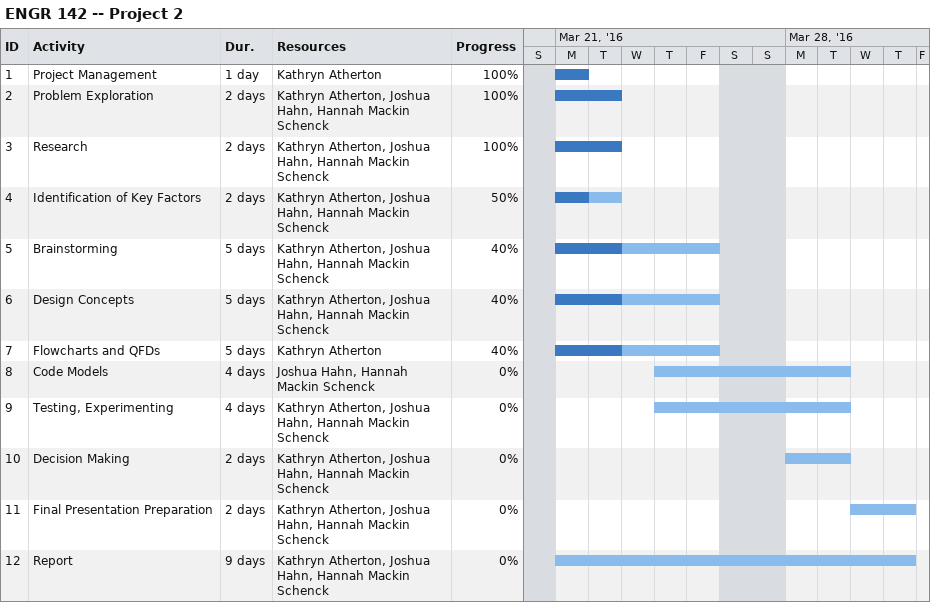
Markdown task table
ENGR 142 -- Project 2

| ID | Task | Duration | Start | Finish | Resources | % complete |
|---|---|---|---|---|---|---|
| 1 | Project Management | 1d | 2016-03-21 | 2016-03-21 | Kathryn Atherton | 100 |
| 2 | Problem Exploration | 2d | 2016-03-21 | 2016-03-22 | Kathryn Atherton, Joshua Hahn, Hannah Mackin Schenck | 100 |
| 3 | Research | 2d | 2016-03-21 | 2016-03-22 | Kathryn Atherton, Joshua Hahn, Hannah Mackin Schenck | 100 |
| 4 | Identification of Key Factors | 2d | 2016-03-21 | 2016-03-22 | Kathryn Atherton, Joshua Hahn, Hannah Mackin Schenck | 50 |
| 5 | Brainstorming | 5d | 2016-03-21 | 2016-03-25 | Kathryn Atherton, Joshua Hahn, Hannah Mackin Schenck | 40 |
| 6 | Design Concepts | 5d | 2016-03-21 | 2016-03-25 | Kathryn Atherton, Joshua Hahn, Hannah Mackin Schenck | 40 |
| 7 | Flowcharts and QFDs | 5d | 2016-03-21 | 2016-03-25 | Kathryn Atherton | 40 |
| 8 | Code Models | 4d | 2016-03-24 | 2016-03-29 | Joshua Hahn, Hannah Mackin Schenck | 0 |
| 9 | Testing, Experimenting | 4d | 2016-03-24 | 2016-03-29 | Kathryn Atherton, Joshua Hahn, Hannah Mackin Schenck | 0 |
| 10 | Decision Making | 2d | 2016-03-28 | 2016-03-29 | Kathryn Atherton, Joshua Hahn, Hannah Mackin Schenck | 0 |
| 11 | Final Presentation Preparation | 2d | 2016-03-30 | 2016-03-31 | Kathryn Atherton, Joshua Hahn, Hannah Mackin Schenck | 0 |
| 12 | Report | 9d | 2016-03-21 | 2016-03-31 | Kathryn Atherton, Joshua Hahn, Hannah Mackin Schenck | 0 |
